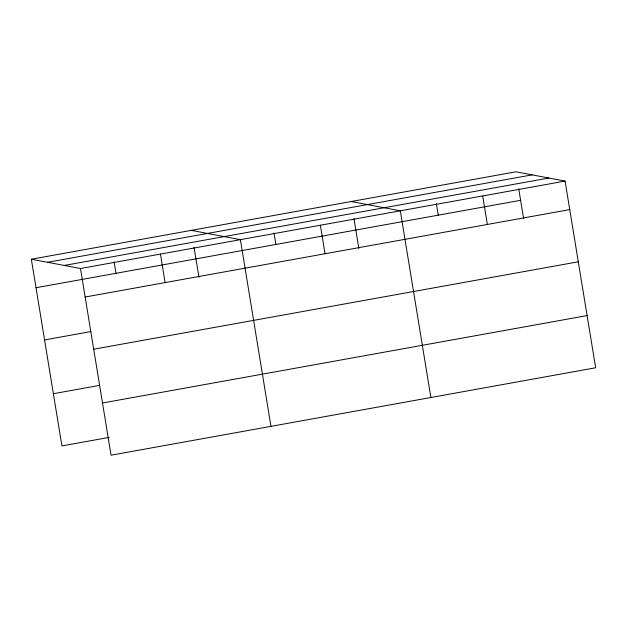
<?xml version="1.0" encoding="UTF-8"?>
<svg xmlns="http://www.w3.org/2000/svg" width="627" height="627" viewBox="0 0 627 627"><rect width="100%" height="100%" fill="white"/><g stroke="black" fill="none" stroke-linecap="round" stroke-linejoin="round"><path stroke-width="0.94" d="M31.35 259.225L515.943 171.798L565.076 181.085L595.65 367.775L111.057 455.202L80.483 268.513L31.35 259.225L61.924 445.915L109.129 437.395M47.566 262.29L532.158 174.862M64.267 265.448L548.868 178.021M80.483 268.513L565.076 181.085M36.021 287.73L520.614 200.311M85.154 297.018L569.747 209.598M44.564 339.928L90.805 331.589M93.697 349.215L578.298 261.796M53.373 393.709L99.615 385.37M102.507 402.996L587.099 315.577M351.183 201.526L400.316 210.813L430.89 397.502M191.266 230.375L240.4 239.663L270.974 426.352M518.748 188.907L523.623 218.674M482.696 195.953L487.367 224.458M436.368 203.767L438.234 215.171M353.981 218.627L358.856 248.402M320.358 225.234L325.029 253.747M274.023 233.056L275.896 244.459M194.064 247.477L198.939 277.252M160.441 254.084L165.113 282.597M114.106 261.906L115.979 273.309"/></g></svg>
